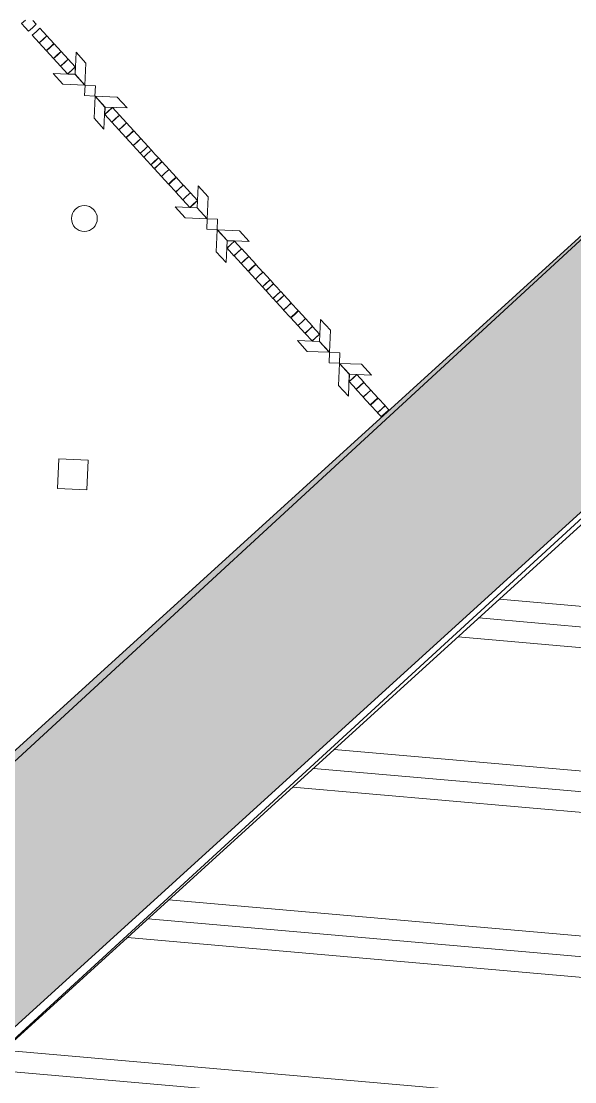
# Model space of a CAD drawing. Header units: inches. Extents: x 733725 to 1472938, y 4017711 to 8040520.
# Drawn here: x 734954.23 to 734975.63, y 4018762.06 to 4018803.07 of the extents above; entities that cross this region are included whole.
import ezdxf

# ---------------------------------------------------------------- set-up
doc = ezdxf.new("R2010")
doc.units = ezdxf.units.IN
doc.header["$MEASUREMENT"] = 0
for name, color, linetype, lineweight in [('H-HARAM2', 123, 'Continuous', 5), ('H-HARAM3', 123, 'Continuous', 5), ('H-MAFSALL', 31, 'Continuous', 13), ('VAZE-MOJOOD-IN', 252, 'Continuous', 0)]:
    doc.layers.add(name, color=color, linetype=linetype, lineweight=lineweight)
pattern_1 = [(354.99999998, (-0.961, 0.33), (0.553438968, 6.325836333), []), (354.99999998, (-0.892, 1.121), (0.553438968, 6.325836333), []), (354.99999998, (-0.823, 1.9117), (0.553438968, 6.325836333), [])]

msp = doc.modelspace()

# ---------------------------------------------------------------- hatches: boundary and pattern name
at = {"layer": 'H-HARAM2'}
h = msp.add_hatch(dxfattribs=at)
h.set_pattern_fill('PLAST', color=256, angle=-5, style=0)
h.set_pattern_definition(pattern_1)
h.paths.add_polyline_path([(735019.794, 4018741.325), (735014.551, 4018747.093), (735021.543, 4018753.45), (735004.057, 4018772.622), (734995.439, 4018782.162), (734988.285, 4018775.925), (734978.858, 4018786.294), (734935.662, 4018747.023), (734889.067, 4018798.274), (734873.228, 4018783.874), (734895.625, 4018759.239), (734882.53, 4018747.335), (734882.352, 4018747.308), (734874.34, 4018740.024), (734916.809, 4018693.311), (734911.616, 4018688.589), (734926.129, 4018672.625, 0.071252), (734927.376, 4018671.686), (734951.519, 4018693.635), (734958.677, 4018685.761)])
h = msp.add_hatch(dxfattribs=at)
h.set_pattern_fill('PLAST', color=256, angle=-5, style=0)
h.set_pattern_definition(pattern_1)
h.paths.add_polyline_path([(735019.794, 4018741.325), (735014.551, 4018747.093), (735021.543, 4018753.45), (735004.057, 4018772.622), (734995.439, 4018782.162), (734988.285, 4018775.925), (734978.858, 4018786.294), (734935.662, 4018747.023), (734889.067, 4018798.274), (734873.228, 4018783.874), (734895.625, 4018759.239), (734882.53, 4018747.335), (734882.352, 4018747.308), (734874.34, 4018740.024), (734916.809, 4018693.311), (734911.616, 4018688.589), (734926.129, 4018672.625, 0.071252), (734927.376, 4018671.686), (734951.519, 4018693.635), (734958.677, 4018685.761)])
at = {"layer": 'H-HARAM3'}
h = msp.add_hatch(color=256, dxfattribs=at)
h.paths.add_polyline_path([(734968.945, 4018904.57), (734970.969, 4018906.602), (734971.867, 4018905.737), (734973.578, 4018907.283), (734973.489, 4018907.38), (734973.506, 4018907.734), (734972.712, 4018908.607), (734972.812, 4018910.704), (734974.365, 4018912.117), (734976.463, 4018912.017), (734977.257, 4018911.143), (734977.61, 4018911.127), (734977.698, 4018911.029), (734979.304, 4018912.489), (734977.921, 4018914.01), (734980.191, 4018916.143), (735001.122, 4018893.12), (735002.874, 4018894.713), (735010.473, 4018886.354), (735008.722, 4018884.761), (735028.454, 4018863.056), (735048.071, 4018880.89), (735063.581, 4018863.83), (735004.903, 4018810.484), (735014.588, 4018799.831), (735011.331, 4018796.869), (734988.511, 4018776.123), (734978.826, 4018786.776), (734935.481, 4018747.37), (734870.425, 4018818.928), (734879.573, 4018827.244), (734878.38, 4018828.556), (734957.805, 4018900.702), (734963.758, 4018902.485), (734968.84, 4018904.697)])
h.paths.add_polyline_path([(734888.935, 4018827.611), (734888.538, 4018819.278), (734909.051, 4018796.714), (734910.063, 4018797.634), (734916.789, 4018790.236), (734915.777, 4018789.316), (734936.29, 4018766.753), (734944.623, 4018766.356), (734981.613, 4018799.985), (734980.02, 4018801.737), (734989.638, 4018810.48), (734991.23, 4018808.728), (735028.22, 4018842.357), (735028.617, 4018850.69), (735008.103, 4018873.253), (735007.091, 4018872.333), (735000.365, 4018879.731), (735001.377, 4018880.651), (734980.864, 4018903.215), (734972.531, 4018903.612), (734935.541, 4018869.983), (734937.134, 4018868.231), (734927.517, 4018859.488), (734925.924, 4018861.239)], flags=16)
h = msp.add_hatch(color=256, dxfattribs=at)
h.paths.add_polyline_path([(734968.945, 4018904.57), (734970.969, 4018906.602), (734971.867, 4018905.737), (734973.578, 4018907.283), (734973.489, 4018907.38), (734973.506, 4018907.734), (734972.712, 4018908.607), (734972.812, 4018910.704), (734974.365, 4018912.117), (734976.463, 4018912.017), (734977.257, 4018911.143), (734977.61, 4018911.127), (734977.698, 4018911.029), (734979.304, 4018912.489), (734977.921, 4018914.01), (734980.191, 4018916.143), (735001.122, 4018893.12), (735002.874, 4018894.713), (735010.473, 4018886.354), (735008.722, 4018884.761), (735028.454, 4018863.056), (735048.071, 4018880.89), (735063.581, 4018863.83), (735004.903, 4018810.484), (735014.588, 4018799.831), (735011.331, 4018796.869), (734988.511, 4018776.123), (734978.826, 4018786.776), (734935.481, 4018747.37), (734870.425, 4018818.928), (734879.573, 4018827.244), (734878.38, 4018828.556), (734957.805, 4018900.702), (734963.758, 4018902.485), (734968.84, 4018904.697)])
h.paths.add_polyline_path([(734888.935, 4018827.611), (734888.538, 4018819.278), (734909.051, 4018796.714), (734910.063, 4018797.634), (734916.789, 4018790.236), (734915.777, 4018789.316), (734936.29, 4018766.753), (734944.623, 4018766.356), (734981.613, 4018799.985), (734980.02, 4018801.737), (734989.638, 4018810.48), (734991.23, 4018808.728), (735028.22, 4018842.357), (735028.617, 4018850.69), (735008.103, 4018873.253), (735007.091, 4018872.333), (735000.365, 4018879.731), (735001.377, 4018880.651), (734980.864, 4018903.215), (734972.531, 4018903.612), (734935.541, 4018869.983), (734937.134, 4018868.231), (734927.517, 4018859.488), (734925.924, 4018861.239)], flags=16)
at = {"layer": 'H-MAFSALL'}
h = msp.add_hatch(dxfattribs=at)
h.set_pattern_fill('ANGLE', color=256, scale=0.3, angle=45, style=0)
h.set_pattern_definition([(44.999999983, (-0.0012, 0.0002), (-1.4817422595, 1.4817422604), [1.524, -0.5715]), (134.999999983, (-0.0012, 0.0002), (-1.4817422604, -1.4817422595), [1.524, -0.5715])])
edge = h.paths.add_edge_path(flags=16)
edge.add_arc((734483.445, 4019138.19), 8, -50, 310)
edge = h.paths.add_edge_path(flags=16)
edge.add_arc((735041.69, 4018744.78), 5, 130, 310)
edge.add_arc((735041.69, 4018744.78), 5, -50, 130)
edge = h.paths.add_edge_path(flags=16)
edge.add_arc((734929.449, 4018650.032), 10, 307.1029, 310)
edge.add_line((734935.877, 4018642.372), (734935.481, 4018642.057))
edge = h.paths.add_edge_path(flags=16)
edge.add_arc((734448.304, 4018988.959), 5, -50, 310)
edge = h.paths.add_edge_path(flags=16)
edge.add_arc((734929.449, 4018650.032), 10, -50, 310)
edge = h.paths.add_edge_path()
edge.add_line((734470.495, 4018819.804), (734535.003, 4018852.189))
edge.add_line((734535.003, 4018852.189), (734535.003, 4018852.189))
edge.add_line((734535.003, 4018852.189), (734572.914, 4018810.916))
edge.add_arc((734615.714, 4018815.067), 43, 185.5397, 259.5981)
edge.add_line((734607.95, 4018772.774), (734656.259, 4018720.181))
edge.add_line((734656.259, 4018720.181), (734681.017, 4018702.881))
edge.add_line((734681.017, 4018702.881), (734689.467, 4018687.669))
edge.add_line((734689.467, 4018687.669), (734694.857, 4018680.12))
edge.add_line((734694.857, 4018680.12), (734719.321, 4018651.346))
edge.add_line((734719.321, 4018651.346), (734735.321, 4018631.946))
edge.add_line((734735.321, 4018631.946), (734738.811, 4018624.304))
edge.add_line((734738.811, 4018624.304), (734748.26, 4018603.512))
edge.add_line((734748.26, 4018603.512), (734747.516, 4018601.656))
edge.add_arc((734785.506, 4018511.871), 97.491, 107.72929, 112.93457, ccw=False)
edge.add_arc((734656.551, 4018541.881), 117.492, 25.08126, 32.34036, ccw=False)
edge.add_line((734762.964, 4018591.686), (734809.18, 4018581.942))
edge.add_line((734809.18, 4018581.942), (734866.219, 4018571.729))
edge.add_line((734866.219, 4018571.729), (734867.898, 4018578.513))
edge.add_line((734867.898, 4018578.513), (734907.725, 4018615.005))
edge.add_line((734907.725, 4018615.005), (734912.431, 4018609.829))
edge.add_line((734912.431, 4018609.829), (734975.64, 4018667.103))
edge.add_line((734975.64, 4018667.103), (734970.981, 4018672.229))
edge.add_line((734970.981, 4018672.229), (735032.04, 4018727.74))
edge.add_line((735032.04, 4018727.74), (735037.306, 4018722.006))
edge.add_line((735037.306, 4018722.006), (735052.413, 4018735.663))
edge.add_line((735052.413, 4018735.663), (735059.338, 4018741.922))
edge.add_line((735059.338, 4018741.922), (735066.401, 4018748.341))
edge.add_line((735066.401, 4018748.341), (735061.106, 4018754.165))
edge.add_line((735061.106, 4018754.165), (735117.118, 4018805.091))
edge.add_line((735117.118, 4018805.091), (735104.817, 4018818.622))
edge.add_line((735104.817, 4018818.622), (734958.677, 4018685.762))
edge.add_line((734958.677, 4018685.762), (734951.519, 4018693.635))
edge.add_line((734951.519, 4018693.635), (734933.872, 4018677.591))
edge.add_line((734933.872, 4018677.591), (734905.385, 4018651.693))
edge.add_line((734905.385, 4018651.693), (734888.108, 4018635.985))
edge.add_line((734888.108, 4018635.985), (734892.767, 4018630.86))
edge.add_line((734892.767, 4018630.86), (734854.667, 4018596.221))
edge.add_line((734854.667, 4018596.221), (734784.293, 4018608.823))
edge.add_arc((734788.7, 4018633.431), 25, 217.1653, 259.8479, ccw=False)
edge.add_line((734768.777, 4018618.328), (734704.047, 4018703.715))
edge.add_line((734704.047, 4018703.715), (734708.534, 4018710.947))
edge.add_line((734708.534, 4018710.947), (734700.207, 4018716.114))
edge.add_line((734700.207, 4018716.114), (734704.039, 4018722.289))
edge.add_line((734704.039, 4018722.289), (734698.091, 4018725.98))
edge.add_line((734698.091, 4018725.98), (734702.273, 4018732.721))
edge.add_line((734702.273, 4018732.721), (734702.336, 4018732.679))
edge.add_arc((734708.117, 4018741.415), 10.475, 236.5024, 314.0512)
edge.add_line((734715.401, 4018733.886), (734717.159, 4018735.485))
edge.add_line((734717.159, 4018735.485), (734722.231, 4018740.095))
edge.add_line((734722.231, 4018740.095), (734720.065, 4018742.478))
edge.add_line((734720.065, 4018742.478), (734726.132, 4018747.994))
edge.add_line((734726.132, 4018747.994), (734719.41, 4018755.387))
edge.add_line((734719.41, 4018755.387), (734713.218, 4018749.758))
edge.add_line((734713.218, 4018749.758), (734710.291, 4018752.978))
edge.add_line((734710.291, 4018752.978), (734716.483, 4018758.607))
edge.add_line((734716.483, 4018758.607), (734709.759, 4018766.003))
edge.add_line((734709.759, 4018766.003), (734703.567, 4018760.373))
edge.add_line((734703.567, 4018760.373), (734700.64, 4018763.593))
edge.add_line((734700.64, 4018763.593), (734706.832, 4018769.222))
edge.add_line((734706.832, 4018769.222), (734700.111, 4018776.616))
edge.add_line((734700.111, 4018776.616), (734694.4, 4018771.424))
edge.add_line((734694.4, 4018771.424), (734692.234, 4018773.807))
edge.add_line((734692.234, 4018773.807), (734686.631, 4018768.713))
edge.add_line((734686.631, 4018768.713), (734683.931, 4018766.258))
edge.add_arc((734691.488, 4018755.604), 13.062, 125.3471, 234.1486)
edge.add_line((734683.838, 4018745.017), (734679.674, 4018738.306))
edge.add_line((734679.674, 4018738.306), (734673.726, 4018741.996))
edge.add_line((734673.726, 4018741.996), (734673.41, 4018741.491))
edge.add_line((734673.41, 4018741.491), (734673.274, 4018741.576))
edge.add_line((734673.274, 4018741.576), (734669.424, 4018735.372))
edge.add_line((734669.424, 4018735.372), (734662.891, 4018739.425))
edge.add_line((734662.891, 4018739.425), (734661.12, 4018740.524))
edge.add_line((734661.12, 4018740.524), (734662.269, 4018742.424))
edge.add_line((734662.269, 4018742.424), (734639.091, 4018767.919))
edge.add_line((734639.091, 4018767.919), (734644.863, 4018773.166))
edge.add_line((734644.863, 4018773.166), (734641.27, 4018777.117))
edge.add_line((734641.27, 4018777.117), (734635.499, 4018771.87))
edge.add_line((734635.499, 4018771.87), (734624.539, 4018783.924))
edge.add_line((734624.539, 4018783.924), (734623.801, 4018783.25))
edge.add_line((734623.801, 4018783.25), (734611.491, 4018796.79))
edge.add_line((734611.491, 4018796.79), (734615.969, 4018800.904))
edge.add_line((734615.969, 4018800.904), (734613.206, 4018803.943))
edge.add_line((734613.206, 4018803.943), (734611.359, 4018802.264))
edge.add_line((734611.359, 4018802.264), (734611.02, 4018802.637))
edge.add_line((734611.02, 4018802.637), (734608.08, 4018802.777))
edge.add_line((734608.08, 4018802.777), (734607.708, 4018802.438))
edge.add_line((734607.708, 4018802.438), (734600.959, 4018809.861))
edge.add_line((734600.959, 4018809.861), (734601.332, 4018810.2))
edge.add_line((734601.332, 4018810.2), (734601.471, 4018813.14))
edge.add_line((734601.471, 4018813.14), (734601.133, 4018813.512))
edge.add_line((734601.133, 4018813.512), (734602.98, 4018815.191))
edge.add_line((734602.98, 4018815.191), (734600.195, 4018818.254))
edge.add_line((734600.195, 4018818.254), (734595.696, 4018814.164))
edge.add_line((734595.696, 4018814.164), (734583.386, 4018827.704))
edge.add_line((734583.386, 4018827.704), (734584.128, 4018828.375))
edge.add_line((734584.128, 4018828.375), (734573.169, 4018840.43))
edge.add_line((734573.169, 4018840.43), (734578.94, 4018845.677))
edge.add_line((734578.94, 4018845.677), (734575.348, 4018849.628))
edge.add_line((734575.348, 4018849.628), (734569.576, 4018844.381))
edge.add_line((734569.576, 4018844.381), (734546.398, 4018869.875))
edge.add_line((734546.398, 4018869.875), (734544.397, 4018868.912))
edge.add_line((734544.397, 4018868.912), (734540.057, 4018877.668))
edge.add_line((734540.057, 4018877.668), (734546.599, 4018880.911))
edge.add_line((734546.599, 4018880.911), (734546.526, 4018881.057))
edge.add_line((734546.526, 4018881.057), (734547.06, 4018881.322))
edge.add_line((734547.06, 4018881.322), (734543.952, 4018887.593))
edge.add_line((734543.952, 4018887.593), (734551.028, 4018891.101))
edge.add_arc((734562.294, 4018897.711), 13.062, 210.4016, 319.2031)
edge.add_line((734572.182, 4018889.177), (734580.485, 4018896.725))
edge.add_line((734580.485, 4018896.725), (734578.319, 4018899.107))
edge.add_line((734578.319, 4018899.107), (734584.029, 4018904.299))
edge.add_line((734584.029, 4018904.299), (734577.183, 4018911.579))
edge.add_line((734577.183, 4018911.579), (734571.116, 4018906.063))
edge.add_line((734571.116, 4018906.063), (734568.189, 4018909.283))
edge.add_line((734568.189, 4018909.283), (734574.256, 4018914.799))
edge.add_line((734574.256, 4018914.799), (734567.532, 4018922.195))
edge.add_line((734567.532, 4018922.195), (734561.465, 4018916.679))
edge.add_line((734561.465, 4018916.679), (734558.538, 4018919.898))
edge.add_line((734558.538, 4018919.898), (734564.605, 4018925.414))
edge.add_line((734564.605, 4018925.414), (734558.008, 4018932.921))
edge.add_line((734558.008, 4018932.921), (734551.941, 4018927.405))
edge.add_line((734551.941, 4018927.405), (734549.774, 4018929.787))
edge.add_line((734549.774, 4018929.787), (734542.945, 4018923.578))
edge.add_arc((734549.637, 4018915.633), 10.388, 130.1084, 208.8482)
edge.add_line((734540.538, 4018910.621), (734533.43, 4018907.097))
edge.add_line((734533.43, 4018907.097), (734530.321, 4018913.369))
edge.add_line((734530.321, 4018913.369), (734523.81, 4018910.141))
edge.add_line((734523.81, 4018910.141), (734519.422, 4018918.991))
edge.add_line((734519.422, 4018918.991), (734518.414, 4018918.49))
edge.add_line((734518.414, 4018918.49), (734483.652, 4018963.612))
edge.add_line((734483.652, 4018963.612), (734466.216, 4018986.25))
edge.add_arc((734446.342, 4018986.524), 19.876, -0.7881, 95.2465)
edge.add_line((734444.525, 4019006.316), (734441.745, 4019010.015))
edge.add_arc((734457.733, 4019022.03), 20, 159.6381, 216.9245, ccw=False)
edge.add_line((734438.983, 4019028.989), (734449.624, 4019057.661))
edge.add_arc((734468.375, 4019050.702), 20, 132.2751, 159.6381, ccw=False)
edge.add_line((734454.921, 4019065.5), (734492.174, 4019099.369))
edge.add_line((734492.174, 4019099.369), (734492.352, 4019103.094))
edge.add_line((734492.352, 4019103.094), (734518.495, 4019128.91))
edge.add_line((734518.495, 4019128.91), (734515.932, 4019129.032))
edge.add_line((734515.932, 4019129.032), (734509.618, 4019135.985))
edge.add_line((734509.618, 4019135.985), (734510.13, 4019146.749))
edge.add_line((734510.13, 4019146.749), (734519.735, 4019155.04))
edge.add_line((734519.735, 4019155.04), (734521.152, 4019171.133))
edge.add_line((734521.152, 4019171.133), (734507.472, 4019199.486))
edge.add_line((734507.472, 4019199.486), (734476.686, 4019171.099))
edge.add_line((734476.686, 4019171.099), (734472.574, 4019167.308))
edge.add_line((734472.574, 4019167.308), (734466.913, 4019162.087))
edge.add_line((734466.913, 4019162.087), (734466.392, 4019149.251))
edge.add_line((734466.392, 4019149.251), (734473.058, 4019142.023))
edge.add_line((734473.058, 4019142.023), (734470.728, 4019136.003))
edge.add_line((734470.728, 4019136.003), (734468.209, 4019122.907))
edge.add_line((734468.209, 4019122.907), (734466.607, 4019104.847))
edge.add_line((734466.607, 4019104.847), (734464.67, 4019103.328))
edge.add_line((734464.67, 4019103.328), (734460.43, 4019099.47))
edge.add_line((734460.43, 4019099.47), (734439.912, 4019080.557))
edge.add_arc((734466.972, 4019051.099), 40, 132.5703, 159.9333)
edge.add_line((734429.4, 4019064.824), (734425.787, 4019054.932))
edge.add_arc((734492.611, 4019019.499), 75.638, 152.06563, 155.27115)
edge.add_line((734423.91, 4019051.14), (734418.436, 4019034.299))
edge.add_line((734418.436, 4019034.299), (734418.393, 4019032.833))
edge.add_arc((734464.107, 4019027.499), 46.024, 173.3446, 190.8662)
edge.add_arc((734458.101, 4019026.815), 40, 191.5252, 222.5703)
edge.add_line((734428.643, 4018999.755), (734431.55, 4018996.591))
edge.add_arc((734450.637, 4018990.594), 20.007, 162.5586, 282.582)
edge.add_line((734454.995, 4018971.068), (734472.935, 4018951.538))
edge.add_line((734472.935, 4018951.538), (734489.366, 4018933.651))
edge.add_line((734489.366, 4018933.651), (734498.083, 4018916.295))
edge.add_line((734498.083, 4018916.295), (734467.009, 4018900.695))
edge.add_line((734467.009, 4018900.695), (734457.734, 4018896.038))
edge.add_line((734457.734, 4018896.038), (734446.846, 4018890.572))
edge.add_line((734446.846, 4018890.572), (734436.474, 4018885.365))
edge.add_line((734436.474, 4018885.365), (734448.8, 4018875.981))
edge.add_line((734448.8, 4018875.981), (734461.775, 4018837.145))
edge.add_line((734461.775, 4018837.145), (734470.495, 4018819.804))

# ---------------------------------------------------------------- linework, layer by layer
at = {"layer": 'H-HARAM2'}
msp.add_lwpolyline([(734882.352, 4018747.308), (734874.34, 4018740.024), (734916.809, 4018693.311), (734911.616, 4018688.589), (734926.129, 4018672.625, 0.071252), (734927.376, 4018671.686), (734951.519, 4018693.635), (734958.677, 4018685.761), (735019.794, 4018741.325), (735019.794, 4018741.325), (735014.551, 4018747.093), (735021.543, 4018753.45), (735004.057, 4018772.622), (734995.439, 4018782.162), (734988.285, 4018775.925), (734978.858, 4018786.294), (734935.662, 4018747.023), (734889.067, 4018798.274), (734873.228, 4018783.874), (734895.625, 4018759.239), (734882.53, 4018747.335)], format="xyb", close=True, dxfattribs=at)
msp.add_lwpolyline([(734882.352, 4018747.308), (734874.34, 4018740.024), (734916.809, 4018693.311), (734911.616, 4018688.589), (734926.129, 4018672.625, 0.071252), (734927.376, 4018671.686), (734951.519, 4018693.635), (734958.677, 4018685.761), (735019.794, 4018741.325), (735019.794, 4018741.325), (735014.551, 4018747.093), (735021.543, 4018753.45), (735004.057, 4018772.622), (734995.439, 4018782.162), (734988.285, 4018775.925), (734978.858, 4018786.294), (734935.662, 4018747.023), (734889.067, 4018798.274), (734873.228, 4018783.874), (734895.625, 4018759.239), (734882.53, 4018747.335)], format="xyb", close=True, dxfattribs=at)
at = {"layer": 'H-HARAM3'}
for p, q in [((734954.389, 4018803.111), (734954.242, 4018802.976)), ((734954.389, 4018803.111), (734954.242, 4018802.976)), ((734954.242, 4018802.976), (734954.377, 4018802.828)), ((734954.242, 4018802.976), (734954.377, 4018802.828)), ((734954.807, 4018802.951), (734954.672, 4018803.098)), ((734954.807, 4018802.951), (734954.672, 4018803.098)), ((734954.377, 4018802.828), (734954.512, 4018802.681)), ((734954.377, 4018802.828), (734954.512, 4018802.681)), ((734954.512, 4018802.681), (734954.659, 4018802.816)), ((734954.512, 4018802.681), (734954.659, 4018802.816)), ((734954.651, 4018802.528), (734954.799, 4018802.663)), ((734954.651, 4018802.528), (734954.799, 4018802.663)), ((734954.659, 4018802.816), (734954.807, 4018802.951)), ((734954.659, 4018802.816), (734954.807, 4018802.951)), ((734954.799, 4018802.663), (734954.946, 4018802.798)), ((734954.799, 4018802.663), (734954.946, 4018802.798)), ((734954.946, 4018802.798), (734955.216, 4018802.503)), ((734954.946, 4018802.798), (734955.216, 4018802.503)), ((734954.921, 4018802.233), (734954.651, 4018802.528)), ((734954.921, 4018802.233), (734954.651, 4018802.528)), ((734955.069, 4018802.368), (734954.921, 4018802.233)), ((734955.069, 4018802.368), (734954.921, 4018802.233)), ((734954.924, 4018802.23), (734955.072, 4018802.365)), ((734954.924, 4018802.23), (734955.072, 4018802.365)), ((734955.194, 4018801.935), (734954.924, 4018802.23)), ((734955.194, 4018801.935), (734954.924, 4018802.23)), ((734955.216, 4018802.503), (734955.069, 4018802.368)), ((734955.216, 4018802.503), (734955.069, 4018802.368)), ((734955.072, 4018802.365), (734955.219, 4018802.5)), ((734955.072, 4018802.365), (734955.219, 4018802.5)), ((734955.219, 4018802.5), (734955.489, 4018802.205)), ((734955.219, 4018802.5), (734955.489, 4018802.205)), ((734955.489, 4018802.205), (734955.342, 4018802.07)), ((734955.489, 4018802.205), (734955.342, 4018802.07)), ((734955.352, 4018802.059), (734955.499, 4018802.194)), ((734955.352, 4018802.059), (734955.499, 4018802.194)), ((734955.499, 4018802.194), (734955.769, 4018801.899)), ((734955.499, 4018802.194), (734955.769, 4018801.899)), ((734955.342, 4018802.07), (734955.194, 4018801.935)), ((734955.342, 4018802.07), (734955.194, 4018801.935)), ((734955.204, 4018801.924), (734955.352, 4018802.059)), ((734955.204, 4018801.924), (734955.352, 4018802.059)), ((734955.474, 4018801.629), (734955.204, 4018801.924)), ((734955.474, 4018801.629), (734955.204, 4018801.924)), ((734955.622, 4018801.764), (734955.474, 4018801.629)), ((734955.622, 4018801.764), (734955.474, 4018801.629)), ((734955.477, 4018801.625), (734955.625, 4018801.76)), ((734955.477, 4018801.625), (734955.625, 4018801.76)), ((734955.769, 4018801.899), (734955.622, 4018801.764)), ((734955.769, 4018801.899), (734955.622, 4018801.764)), ((734955.625, 4018801.76), (734955.772, 4018801.895)), ((734955.625, 4018801.76), (734955.772, 4018801.895)), ((734955.772, 4018801.895), (734956.042, 4018801.6)), ((734955.772, 4018801.895), (734956.042, 4018801.6)), ((734956.31, 4018801.015), (734956.348, 4018801.865)), ((734956.31, 4018801.015), (734956.348, 4018801.865)), ((734956.348, 4018801.865), (734956.729, 4018801.448)), ((734956.348, 4018801.865), (734956.729, 4018801.448)), ((734955.747, 4018801.33), (734955.477, 4018801.625)), ((734955.747, 4018801.33), (734955.477, 4018801.625)), ((734955.895, 4018801.465), (734955.747, 4018801.33)), ((734955.895, 4018801.465), (734955.747, 4018801.33)), ((734955.75, 4018801.327), (734955.898, 4018801.462)), ((734955.75, 4018801.327), (734955.898, 4018801.462)), ((734956.02, 4018801.032), (734955.75, 4018801.327)), ((734956.02, 4018801.032), (734955.75, 4018801.327)), ((734956.042, 4018801.6), (734955.895, 4018801.465)), ((734956.042, 4018801.6), (734955.895, 4018801.465)), ((734955.898, 4018801.462), (734956.045, 4018801.597)), ((734955.898, 4018801.462), (734956.045, 4018801.597)), ((734956.045, 4018801.597), (734956.315, 4018801.302)), ((734956.045, 4018801.597), (734956.315, 4018801.302)), ((734956.729, 4018801.448), (734956.692, 4018800.597)), ((734956.729, 4018801.448), (734956.692, 4018800.597)), ((734955.838, 4018800.632), (734955.456, 4018801.05)), ((734955.456, 4018801.05), (734956.307, 4018801.012)), ((734955.838, 4018800.632), (734955.456, 4018801.05)), ((734955.456, 4018801.05), (734956.307, 4018801.012)), ((734956.168, 4018801.167), (734956.02, 4018801.032)), ((734956.168, 4018801.167), (734956.02, 4018801.032)), ((734956.023, 4018801.029), (734956.171, 4018801.164)), ((734956.023, 4018801.029), (734956.171, 4018801.164)), ((734956.306, 4018801.016), (734956.023, 4018801.029)), ((734956.306, 4018801.016), (734956.023, 4018801.029)), ((734956.315, 4018801.302), (734956.168, 4018801.167)), ((734956.315, 4018801.302), (734956.168, 4018801.167)), ((734956.171, 4018801.164), (734956.318, 4018801.299)), ((734956.171, 4018801.164), (734956.318, 4018801.299)), ((734956.318, 4018801.299), (734956.306, 4018801.016)), ((734956.318, 4018801.299), (734956.306, 4018801.016)), ((734956.307, 4018801.012), (734956.688, 4018800.594)), ((734956.307, 4018801.012), (734956.688, 4018800.594)), ((734956.692, 4018800.597), (734956.31, 4018801.015)), ((734956.692, 4018800.597), (734956.31, 4018801.015)), ((734956.688, 4018800.594), (734955.838, 4018800.632)), ((734956.688, 4018800.594), (734955.838, 4018800.632)), ((734956.678, 4018800.19), (734956.696, 4018800.59)), ((734956.678, 4018800.19), (734956.696, 4018800.59)), ((734956.696, 4018800.59), (734957.095, 4018800.572)), ((734956.696, 4018800.59), (734957.095, 4018800.572)), ((734957.095, 4018800.572), (734957.077, 4018800.172)), ((734957.095, 4018800.572), (734957.077, 4018800.172)), ((734957.077, 4018800.172), (734956.678, 4018800.19)), ((734957.077, 4018800.172), (734956.678, 4018800.19)), ((734957.044, 4018799.314), (734957.082, 4018800.164)), ((734957.044, 4018799.314), (734957.082, 4018800.164)), ((734957.082, 4018800.164), (734957.463, 4018799.747)), ((734957.082, 4018800.164), (734957.463, 4018799.747)), ((734957.467, 4018799.75), (734957.085, 4018800.167)), ((734957.085, 4018800.167), (734957.936, 4018800.13)), ((734957.085, 4018800.167), (734957.936, 4018800.13)), ((734957.467, 4018799.75), (734957.085, 4018800.167)), ((734957.936, 4018800.13), (734958.317, 4018799.712)), ((734957.936, 4018800.13), (734958.317, 4018799.712)), ((734957.463, 4018799.747), (734957.425, 4018798.896)), ((734957.463, 4018799.747), (734957.425, 4018798.896)), ((734957.455, 4018799.463), (734957.468, 4018799.746)), ((734957.455, 4018799.463), (734957.468, 4018799.746)), ((734958.317, 4018799.712), (734957.467, 4018799.75)), ((734958.317, 4018799.712), (734957.467, 4018799.75)), ((734957.468, 4018799.746), (734957.75, 4018799.733)), ((734957.468, 4018799.746), (734957.75, 4018799.733)), ((734957.75, 4018799.733), (734957.603, 4018799.598)), ((734957.75, 4018799.733), (734957.603, 4018799.598)), ((734957.606, 4018799.595), (734957.753, 4018799.73)), ((734957.606, 4018799.595), (734957.753, 4018799.73)), ((734957.753, 4018799.73), (734958.023, 4018799.435)), ((734957.753, 4018799.73), (734958.023, 4018799.435)), ((734957.425, 4018798.896), (734957.044, 4018799.314)), ((734957.425, 4018798.896), (734957.044, 4018799.314)), ((734957.603, 4018799.598), (734957.455, 4018799.463)), ((734957.603, 4018799.598), (734957.455, 4018799.463)), ((734957.458, 4018799.46), (734957.606, 4018799.595)), ((734957.458, 4018799.46), (734957.606, 4018799.595)), ((734957.728, 4018799.165), (734957.458, 4018799.46)), ((734957.728, 4018799.165), (734957.458, 4018799.46)), ((734957.876, 4018799.3), (734957.728, 4018799.165)), ((734957.876, 4018799.3), (734957.728, 4018799.165)), ((734957.731, 4018799.162), (734957.878, 4018799.297)), ((734957.731, 4018799.162), (734957.878, 4018799.297)), ((734958.023, 4018799.435), (734957.876, 4018799.3)), ((734958.023, 4018799.435), (734957.876, 4018799.3)), ((734957.878, 4018799.297), (734958.026, 4018799.432)), ((734957.878, 4018799.297), (734958.026, 4018799.432)), ((734958.026, 4018799.432), (734958.296, 4018799.136)), ((734958.026, 4018799.432), (734958.296, 4018799.136)), ((734958.001, 4018798.866), (734957.731, 4018799.162)), ((734958.001, 4018798.866), (734957.731, 4018799.162)), ((734958.148, 4018799.001), (734958.001, 4018798.866)), ((734958.148, 4018799.001), (734958.001, 4018798.866)), ((734958.004, 4018798.863), (734958.151, 4018798.998)), ((734958.004, 4018798.863), (734958.151, 4018798.998)), ((734958.274, 4018798.568), (734958.004, 4018798.863)), ((734958.274, 4018798.568), (734958.004, 4018798.863)), ((734958.296, 4018799.136), (734958.148, 4018799.001)), ((734958.296, 4018799.136), (734958.148, 4018799.001)), ((734958.151, 4018798.998), (734958.299, 4018799.133)), ((734958.151, 4018798.998), (734958.299, 4018799.133)), ((734958.299, 4018799.133), (734958.569, 4018798.838)), ((734958.299, 4018799.133), (734958.569, 4018798.838)), ((734958.421, 4018798.703), (734958.274, 4018798.568)), ((734958.421, 4018798.703), (734958.274, 4018798.568)), ((734958.284, 4018798.557), (734958.432, 4018798.692)), ((734958.284, 4018798.557), (734958.432, 4018798.692)), ((734958.554, 4018798.262), (734958.284, 4018798.557)), ((734958.554, 4018798.262), (734958.284, 4018798.557)), ((734958.569, 4018798.838), (734958.421, 4018798.703)), ((734958.569, 4018798.838), (734958.421, 4018798.703)), ((734958.432, 4018798.692), (734958.579, 4018798.827)), ((734958.432, 4018798.692), (734958.579, 4018798.827)), ((734958.579, 4018798.827), (734958.849, 4018798.532)), ((734958.579, 4018798.827), (734958.849, 4018798.532)), ((734958.849, 4018798.532), (734958.702, 4018798.397)), ((734958.849, 4018798.532), (734958.702, 4018798.397)), ((734958.705, 4018798.394), (734958.852, 4018798.529)), ((734958.705, 4018798.394), (734958.852, 4018798.529)), ((734958.852, 4018798.529), (734959.122, 4018798.233)), ((734958.852, 4018798.529), (734959.122, 4018798.233)), ((734958.702, 4018798.397), (734958.554, 4018798.262)), ((734958.702, 4018798.397), (734958.554, 4018798.262)), ((734958.557, 4018798.259), (734958.705, 4018798.394)), ((734958.557, 4018798.259), (734958.705, 4018798.394)), ((734958.827, 4018797.963), (734958.557, 4018798.259)), ((734958.827, 4018797.963), (734958.557, 4018798.259)), ((734958.975, 4018798.098), (734958.827, 4018797.963)), ((734958.975, 4018798.098), (734958.827, 4018797.963)), ((734958.83, 4018797.96), (734958.977, 4018798.095)), ((734958.83, 4018797.96), (734958.977, 4018798.095)), ((734959.122, 4018798.233), (734958.975, 4018798.098)), ((734959.122, 4018798.233), (734958.975, 4018798.098)), ((734958.977, 4018798.095), (734959.125, 4018798.23)), ((734958.977, 4018798.095), (734959.125, 4018798.23)), ((734959.259, 4018798.084), (734959.111, 4018797.949)), ((734959.259, 4018798.084), (734959.111, 4018797.949)), ((734959.114, 4018797.946), (734959.262, 4018798.081)), ((734959.114, 4018797.946), (734959.262, 4018798.081)), ((734959.125, 4018798.23), (734959.259, 4018798.084)), ((734959.125, 4018798.23), (734959.259, 4018798.084)), ((734959.262, 4018798.081), (734959.397, 4018797.933)), ((734959.262, 4018798.081), (734959.397, 4018797.933)), ((734958.963, 4018797.814), (734958.83, 4018797.96)), ((734958.963, 4018797.814), (734958.83, 4018797.96)), ((734959.111, 4018797.949), (734958.963, 4018797.814)), ((734959.111, 4018797.949), (734958.963, 4018797.814)), ((734958.966, 4018797.811), (734959.114, 4018797.946)), ((734958.966, 4018797.811), (734959.114, 4018797.946)), ((734959.101, 4018797.663), (734958.966, 4018797.811)), ((734959.101, 4018797.663), (734958.966, 4018797.811)), ((734959.236, 4018797.516), (734959.101, 4018797.663)), ((734959.236, 4018797.516), (734959.101, 4018797.663)), ((734959.384, 4018797.651), (734959.236, 4018797.516)), ((734959.384, 4018797.651), (734959.236, 4018797.516)), ((734959.239, 4018797.513), (734959.387, 4018797.648)), ((734959.239, 4018797.513), (734959.387, 4018797.648)), ((734959.532, 4018797.786), (734959.384, 4018797.651)), ((734959.532, 4018797.786), (734959.384, 4018797.651)), ((734959.387, 4018797.648), (734959.534, 4018797.783)), ((734959.387, 4018797.648), (734959.534, 4018797.783)), ((734959.397, 4018797.933), (734959.532, 4018797.786)), ((734959.397, 4018797.933), (734959.532, 4018797.786)), ((734959.668, 4018797.637), (734959.52, 4018797.502)), ((734959.668, 4018797.637), (734959.52, 4018797.502)), ((734959.523, 4018797.498), (734959.671, 4018797.633)), ((734959.523, 4018797.498), (734959.671, 4018797.633)), ((734959.534, 4018797.783), (734959.668, 4018797.637)), ((734959.534, 4018797.783), (734959.668, 4018797.637)), ((734959.671, 4018797.633), (734959.941, 4018797.338)), ((734959.671, 4018797.633), (734959.941, 4018797.338)), ((734959.373, 4018797.367), (734959.239, 4018797.513)), ((734959.373, 4018797.367), (734959.239, 4018797.513)), ((734959.52, 4018797.502), (734959.373, 4018797.367)), ((734959.52, 4018797.502), (734959.373, 4018797.367)), ((734959.376, 4018797.363), (734959.523, 4018797.498)), ((734959.376, 4018797.363), (734959.523, 4018797.498)), ((734959.646, 4018797.068), (734959.376, 4018797.363)), ((734959.646, 4018797.068), (734959.376, 4018797.363)), ((734959.941, 4018797.338), (734959.793, 4018797.203)), ((734959.941, 4018797.338), (734959.793, 4018797.203)), ((734959.796, 4018797.2), (734959.944, 4018797.335)), ((734959.796, 4018797.2), (734959.944, 4018797.335)), ((734959.944, 4018797.335), (734960.214, 4018797.04)), ((734959.944, 4018797.335), (734960.214, 4018797.04)), ((734959.793, 4018797.203), (734959.646, 4018797.068)), ((734959.793, 4018797.203), (734959.646, 4018797.068)), ((734959.649, 4018797.065), (734959.796, 4018797.2)), ((734959.649, 4018797.065), (734959.796, 4018797.2)), ((734959.919, 4018796.77), (734959.649, 4018797.065)), ((734959.919, 4018796.77), (734959.649, 4018797.065)), ((734960.066, 4018796.905), (734959.919, 4018796.77)), ((734960.066, 4018796.905), (734959.919, 4018796.77)), ((734959.929, 4018796.759), (734960.076, 4018796.894)), ((734959.929, 4018796.759), (734960.076, 4018796.894)), ((734960.214, 4018797.04), (734960.066, 4018796.905)), ((734960.214, 4018797.04), (734960.066, 4018796.905)), ((734960.076, 4018796.894), (734960.224, 4018797.029)), ((734960.076, 4018796.894), (734960.224, 4018797.029)), ((734960.224, 4018797.029), (734960.494, 4018796.734)), ((734960.224, 4018797.029), (734960.494, 4018796.734)), ((734960.199, 4018796.464), (734959.929, 4018796.759)), ((734960.199, 4018796.464), (734959.929, 4018796.759)), ((734960.346, 4018796.599), (734960.199, 4018796.464)), ((734960.346, 4018796.599), (734960.199, 4018796.464)), ((734960.202, 4018796.46), (734960.349, 4018796.595)), ((734960.202, 4018796.46), (734960.349, 4018796.595)), ((734960.472, 4018796.165), (734960.202, 4018796.46)), ((734960.472, 4018796.165), (734960.202, 4018796.46)), ((734960.494, 4018796.734), (734960.346, 4018796.599)), ((734960.494, 4018796.734), (734960.346, 4018796.599)), ((734960.349, 4018796.595), (734960.497, 4018796.73)), ((734960.349, 4018796.595), (734960.497, 4018796.73)), ((734960.497, 4018796.73), (734960.767, 4018796.435)), ((734960.497, 4018796.73), (734960.767, 4018796.435)), ((734960.767, 4018796.435), (734960.619, 4018796.3)), ((734960.767, 4018796.435), (734960.619, 4018796.3)), ((734960.622, 4018796.297), (734960.77, 4018796.432)), ((734960.622, 4018796.297), (734960.77, 4018796.432)), ((734960.77, 4018796.432), (734961.04, 4018796.137)), ((734960.77, 4018796.432), (734961.04, 4018796.137)), ((734961.035, 4018795.85), (734961.072, 4018796.701)), ((734961.035, 4018795.85), (734961.072, 4018796.701)), ((734961.072, 4018796.701), (734961.454, 4018796.283)), ((734961.072, 4018796.701), (734961.454, 4018796.283)), ((734960.619, 4018796.3), (734960.472, 4018796.165)), ((734960.619, 4018796.3), (734960.472, 4018796.165)), ((734960.475, 4018796.162), (734960.622, 4018796.297)), ((734960.475, 4018796.162), (734960.622, 4018796.297)), ((734960.745, 4018795.867), (734960.475, 4018796.162)), ((734960.745, 4018795.867), (734960.475, 4018796.162)), ((734960.892, 4018796.002), (734960.745, 4018795.867)), ((734960.892, 4018796.002), (734960.745, 4018795.867)), ((734960.748, 4018795.864), (734960.895, 4018795.999)), ((734960.748, 4018795.864), (734960.895, 4018795.999)), ((734961.04, 4018796.137), (734960.892, 4018796.002)), ((734961.04, 4018796.137), (734960.892, 4018796.002)), ((734960.895, 4018795.999), (734961.043, 4018796.134)), ((734960.895, 4018795.999), (734961.043, 4018796.134)), ((734961.043, 4018796.134), (734961.03, 4018795.851)), ((734961.043, 4018796.134), (734961.03, 4018795.851)), ((734961.454, 4018796.283), (734961.416, 4018795.432)), ((734961.454, 4018796.283), (734961.416, 4018795.432)), ((734960.562, 4018795.467), (734960.181, 4018795.885)), ((734960.181, 4018795.885), (734961.031, 4018795.847)), ((734960.562, 4018795.467), (734960.181, 4018795.885)), ((734960.181, 4018795.885), (734961.031, 4018795.847)), ((734961.03, 4018795.851), (734960.748, 4018795.864)), ((734961.03, 4018795.851), (734960.748, 4018795.864)), ((734961.031, 4018795.847), (734961.413, 4018795.429)), ((734961.031, 4018795.847), (734961.413, 4018795.429)), ((734961.416, 4018795.432), (734961.035, 4018795.85)), ((734961.416, 4018795.432), (734961.035, 4018795.85)), ((734961.413, 4018795.429), (734960.562, 4018795.467)), ((734961.413, 4018795.429), (734960.562, 4018795.467)), ((734961.42, 4018795.425), (734961.403, 4018795.025)), ((734961.42, 4018795.425), (734961.403, 4018795.025)), ((734961.42, 4018795.425), (734961.403, 4018795.025)), ((734961.42, 4018795.425), (734961.403, 4018795.025)), ((734961.42, 4018795.425), (734961.403, 4018795.025)), ((734961.42, 4018795.425), (734961.403, 4018795.025)), ((734961.82, 4018795.407), (734961.42, 4018795.425)), ((734961.82, 4018795.407), (734961.42, 4018795.425)), ((734961.82, 4018795.407), (734961.42, 4018795.425)), ((734961.82, 4018795.407), (734961.42, 4018795.425)), ((734961.802, 4018795.007), (734961.82, 4018795.407)), ((734961.802, 4018795.007), (734961.82, 4018795.407)), ((734961.802, 4018795.007), (734961.82, 4018795.407)), ((734961.802, 4018795.007), (734961.82, 4018795.407)), ((734961.403, 4018795.025), (734961.802, 4018795.007)), ((734961.403, 4018795.025), (734961.802, 4018795.007)), ((734961.403, 4018795.025), (734961.802, 4018795.007)), ((734961.403, 4018795.025), (734961.802, 4018795.007)), ((734961.806, 4018795), (734961.768, 4018794.149)), ((734961.806, 4018795), (734961.768, 4018794.149)), ((734962.188, 4018794.582), (734961.806, 4018795)), ((734962.188, 4018794.582), (734961.806, 4018795)), ((734962.66, 4018794.965), (734961.81, 4018795.003)), ((734961.81, 4018795.003), (734962.191, 4018794.585)), ((734961.81, 4018795.003), (734962.191, 4018794.585)), ((734962.66, 4018794.965), (734961.81, 4018795.003)), ((734963.042, 4018794.547), (734962.66, 4018794.965)), ((734963.042, 4018794.547), (734962.66, 4018794.965)), ((734962.15, 4018793.731), (734962.188, 4018794.582)), ((734962.15, 4018793.731), (734962.188, 4018794.582)), ((734962.192, 4018794.581), (734962.18, 4018794.298)), ((734962.192, 4018794.581), (734962.18, 4018794.298)), ((734962.18, 4018794.298), (734962.327, 4018794.433)), ((734962.18, 4018794.298), (734962.327, 4018794.433)), ((734962.33, 4018794.43), (734962.183, 4018794.295)), ((734962.33, 4018794.43), (734962.183, 4018794.295)), ((734962.191, 4018794.585), (734963.042, 4018794.547)), ((734962.191, 4018794.585), (734963.042, 4018794.547)), ((734962.475, 4018794.568), (734962.192, 4018794.581)), ((734962.475, 4018794.568), (734962.192, 4018794.581)), ((734962.327, 4018794.433), (734962.475, 4018794.568)), ((734962.327, 4018794.433), (734962.475, 4018794.568)), ((734962.478, 4018794.565), (734962.33, 4018794.43)), ((734962.478, 4018794.565), (734962.33, 4018794.43)), ((734962.748, 4018794.27), (734962.478, 4018794.565)), ((734962.748, 4018794.27), (734962.478, 4018794.565)), ((734961.768, 4018794.149), (734962.15, 4018793.731)), ((734961.768, 4018794.149), (734962.15, 4018793.731)), ((734962.183, 4018794.295), (734962.453, 4018794)), ((734962.183, 4018794.295), (734962.453, 4018794)), ((734962.453, 4018794), (734962.6, 4018794.135)), ((734962.453, 4018794), (734962.6, 4018794.135)), ((734962.603, 4018794.132), (734962.456, 4018793.997)), ((734962.603, 4018794.132), (734962.456, 4018793.997)), ((734962.456, 4018793.997), (734962.726, 4018793.701)), ((734962.456, 4018793.997), (734962.726, 4018793.701)), ((734962.6, 4018794.135), (734962.748, 4018794.27)), ((734962.6, 4018794.135), (734962.748, 4018794.27)), ((734962.751, 4018794.267), (734962.603, 4018794.132)), ((734962.751, 4018794.267), (734962.603, 4018794.132)), ((734963.021, 4018793.971), (734962.751, 4018794.267)), ((734963.021, 4018793.971), (734962.751, 4018794.267)), ((734962.873, 4018793.836), (734963.021, 4018793.971)), ((734962.873, 4018793.836), (734963.021, 4018793.971)), ((734963.024, 4018793.968), (734962.876, 4018793.833)), ((734963.024, 4018793.968), (734962.876, 4018793.833)), ((734963.294, 4018793.673), (734963.024, 4018793.968)), ((734963.294, 4018793.673), (734963.024, 4018793.968)), ((734962.726, 4018793.701), (734962.873, 4018793.836)), ((734962.726, 4018793.701), (734962.873, 4018793.836)), ((734962.876, 4018793.833), (734962.729, 4018793.698)), ((734962.876, 4018793.833), (734962.729, 4018793.698)), ((734962.729, 4018793.698), (734962.999, 4018793.403)), ((734962.729, 4018793.698), (734962.999, 4018793.403)), ((734962.999, 4018793.403), (734963.146, 4018793.538)), ((734962.999, 4018793.403), (734963.146, 4018793.538)), ((734963.156, 4018793.527), (734963.009, 4018793.392)), ((734963.156, 4018793.527), (734963.009, 4018793.392)), ((734963.146, 4018793.538), (734963.294, 4018793.673)), ((734963.146, 4018793.538), (734963.294, 4018793.673)), ((734963.304, 4018793.662), (734963.156, 4018793.527)), ((734963.304, 4018793.662), (734963.156, 4018793.527)), ((734963.574, 4018793.367), (734963.304, 4018793.662)), ((734963.574, 4018793.367), (734963.304, 4018793.662)), ((734963.009, 4018793.392), (734963.279, 4018793.097)), ((734963.009, 4018793.392), (734963.279, 4018793.097)), ((734963.279, 4018793.097), (734963.426, 4018793.232)), ((734963.279, 4018793.097), (734963.426, 4018793.232)), ((734963.429, 4018793.229), (734963.282, 4018793.094)), ((734963.429, 4018793.229), (734963.282, 4018793.094)), ((734963.426, 4018793.232), (734963.574, 4018793.367)), ((734963.426, 4018793.232), (734963.574, 4018793.367)), ((734963.577, 4018793.364), (734963.429, 4018793.229)), ((734963.577, 4018793.364), (734963.429, 4018793.229)), ((734963.847, 4018793.069), (734963.577, 4018793.364)), ((734963.847, 4018793.069), (734963.577, 4018793.364)), ((734963.282, 4018793.094), (734963.552, 4018792.799)), ((734963.282, 4018793.094), (734963.552, 4018792.799)), ((734963.552, 4018792.799), (734963.699, 4018792.934)), ((734963.552, 4018792.799), (734963.699, 4018792.934)), ((734963.702, 4018792.93), (734963.555, 4018792.795)), ((734963.702, 4018792.93), (734963.555, 4018792.795)), ((734963.555, 4018792.795), (734963.688, 4018792.649)), ((734963.555, 4018792.795), (734963.688, 4018792.649)), ((734963.688, 4018792.649), (734963.836, 4018792.784)), ((734963.688, 4018792.649), (734963.836, 4018792.784)), ((734963.839, 4018792.781), (734963.691, 4018792.646)), ((734963.839, 4018792.781), (734963.691, 4018792.646)), ((734963.699, 4018792.934), (734963.847, 4018793.069)), ((734963.699, 4018792.934), (734963.847, 4018793.069)), ((734963.85, 4018793.065), (734963.702, 4018792.93)), ((734963.85, 4018793.065), (734963.702, 4018792.93)), ((734963.836, 4018792.784), (734963.983, 4018792.919)), ((734963.836, 4018792.784), (734963.983, 4018792.919)), ((734963.986, 4018792.916), (734963.839, 4018792.781)), ((734963.986, 4018792.916), (734963.839, 4018792.781)), ((734963.983, 4018792.919), (734963.85, 4018793.065)), ((734963.983, 4018792.919), (734963.85, 4018793.065)), ((734964.121, 4018792.768), (734963.986, 4018792.916)), ((734964.121, 4018792.768), (734963.986, 4018792.916)), ((734964.256, 4018792.621), (734964.121, 4018792.768)), ((734964.256, 4018792.621), (734964.121, 4018792.768)), ((734963.691, 4018792.646), (734963.826, 4018792.499)), ((734963.691, 4018792.646), (734963.826, 4018792.499)), ((734963.826, 4018792.499), (734963.961, 4018792.351)), ((734963.826, 4018792.499), (734963.961, 4018792.351)), ((734963.961, 4018792.351), (734964.109, 4018792.486)), ((734963.961, 4018792.351), (734964.109, 4018792.486)), ((734964.112, 4018792.483), (734963.964, 4018792.348)), ((734964.112, 4018792.483), (734963.964, 4018792.348)), ((734963.964, 4018792.348), (734964.098, 4018792.202)), ((734963.964, 4018792.348), (734964.098, 4018792.202)), ((734964.098, 4018792.202), (734964.245, 4018792.337)), ((734964.098, 4018792.202), (734964.245, 4018792.337)), ((734964.248, 4018792.333), (734964.101, 4018792.199)), ((734964.248, 4018792.333), (734964.101, 4018792.199)), ((734964.109, 4018792.486), (734964.256, 4018792.621)), ((734964.109, 4018792.486), (734964.256, 4018792.621)), ((734964.259, 4018792.618), (734964.112, 4018792.483)), ((734964.259, 4018792.618), (734964.112, 4018792.483)), ((734964.245, 4018792.337), (734964.393, 4018792.472)), ((734964.245, 4018792.337), (734964.393, 4018792.472)), ((734964.396, 4018792.468), (734964.248, 4018792.333)), ((734964.396, 4018792.468), (734964.248, 4018792.333)), ((734964.393, 4018792.472), (734964.259, 4018792.618)), ((734964.393, 4018792.472), (734964.259, 4018792.618)), ((734964.666, 4018792.173), (734964.396, 4018792.468)), ((734964.666, 4018792.173), (734964.396, 4018792.468)), ((734964.101, 4018792.199), (734964.371, 4018791.903)), ((734964.101, 4018792.199), (734964.371, 4018791.903)), ((734964.371, 4018791.903), (734964.518, 4018792.038)), ((734964.371, 4018791.903), (734964.518, 4018792.038)), ((734964.521, 4018792.035), (734964.374, 4018791.9)), ((734964.521, 4018792.035), (734964.374, 4018791.9)), ((734964.374, 4018791.9), (734964.644, 4018791.605)), ((734964.374, 4018791.9), (734964.644, 4018791.605)), ((734964.518, 4018792.038), (734964.666, 4018792.173)), ((734964.518, 4018792.038), (734964.666, 4018792.173)), ((734964.669, 4018792.17), (734964.521, 4018792.035)), ((734964.669, 4018792.17), (734964.521, 4018792.035)), ((734964.939, 4018791.875), (734964.669, 4018792.17)), ((734964.939, 4018791.875), (734964.669, 4018792.17)), ((734964.644, 4018791.605), (734964.791, 4018791.74)), ((734964.644, 4018791.605), (734964.791, 4018791.74)), ((734964.801, 4018791.729), (734964.654, 4018791.594)), ((734964.801, 4018791.729), (734964.654, 4018791.594)), ((734964.654, 4018791.594), (734964.924, 4018791.299)), ((734964.654, 4018791.594), (734964.924, 4018791.299)), ((734964.791, 4018791.74), (734964.939, 4018791.875)), ((734964.791, 4018791.74), (734964.939, 4018791.875)), ((734964.949, 4018791.864), (734964.801, 4018791.729)), ((734964.949, 4018791.864), (734964.801, 4018791.729)), ((734965.219, 4018791.569), (734964.949, 4018791.864)), ((734965.219, 4018791.569), (734964.949, 4018791.864)), ((734965.071, 4018791.434), (734965.219, 4018791.569)), ((734965.071, 4018791.434), (734965.219, 4018791.569)), ((734965.222, 4018791.566), (734965.074, 4018791.431)), ((734965.222, 4018791.566), (734965.074, 4018791.431)), ((734965.492, 4018791.27), (734965.222, 4018791.566)), ((734965.492, 4018791.27), (734965.222, 4018791.566)), ((734965.797, 4018791.536), (734965.759, 4018790.685)), ((734965.797, 4018791.536), (734965.759, 4018790.685)), ((734966.179, 4018791.118), (734965.797, 4018791.536)), ((734966.179, 4018791.118), (734965.797, 4018791.536)), ((734964.924, 4018791.299), (734965.071, 4018791.434)), ((734964.924, 4018791.299), (734965.071, 4018791.434)), ((734965.074, 4018791.431), (734964.927, 4018791.296)), ((734965.074, 4018791.431), (734964.927, 4018791.296)), ((734964.927, 4018791.296), (734965.197, 4018791)), ((734964.927, 4018791.296), (734965.197, 4018791)), ((734965.197, 4018791), (734965.344, 4018791.135)), ((734965.197, 4018791), (734965.344, 4018791.135)), ((734965.347, 4018791.132), (734965.2, 4018790.997)), ((734965.347, 4018791.132), (734965.2, 4018790.997)), ((734965.344, 4018791.135), (734965.492, 4018791.27)), ((734965.344, 4018791.135), (734965.492, 4018791.27)), ((734965.495, 4018791.267), (734965.347, 4018791.132)), ((734965.495, 4018791.267), (734965.347, 4018791.132)), ((734965.765, 4018790.972), (734965.495, 4018791.267)), ((734965.765, 4018790.972), (734965.495, 4018791.267)), ((734966.141, 4018790.267), (734966.179, 4018791.118)), ((734966.141, 4018790.267), (734966.179, 4018791.118)), ((734965.756, 4018790.682), (734964.905, 4018790.72)), ((734964.905, 4018790.72), (734965.287, 4018790.302)), ((734965.756, 4018790.682), (734964.905, 4018790.72)), ((734964.905, 4018790.72), (734965.287, 4018790.302)), ((734965.2, 4018790.997), (734965.47, 4018790.702)), ((734965.2, 4018790.997), (734965.47, 4018790.702)), ((734965.47, 4018790.702), (734965.617, 4018790.837)), ((734965.47, 4018790.702), (734965.617, 4018790.837)), ((734965.62, 4018790.834), (734965.473, 4018790.699)), ((734965.62, 4018790.834), (734965.473, 4018790.699)), ((734965.473, 4018790.699), (734965.755, 4018790.686)), ((734965.473, 4018790.699), (734965.755, 4018790.686)), ((734965.617, 4018790.837), (734965.765, 4018790.972)), ((734965.617, 4018790.837), (734965.765, 4018790.972)), ((734965.768, 4018790.969), (734965.62, 4018790.834)), ((734965.768, 4018790.969), (734965.62, 4018790.834)), ((734965.755, 4018790.686), (734965.768, 4018790.969)), ((734965.755, 4018790.686), (734965.768, 4018790.969)), ((734966.138, 4018790.264), (734965.756, 4018790.682)), ((734966.138, 4018790.264), (734965.756, 4018790.682)), ((734965.759, 4018790.685), (734966.141, 4018790.267)), ((734965.759, 4018790.685), (734966.141, 4018790.267)), ((734965.287, 4018790.302), (734966.138, 4018790.264)), ((734965.287, 4018790.302), (734966.138, 4018790.264)), ((734966.145, 4018790.26), (734966.127, 4018789.86)), ((734966.145, 4018790.26), (734966.127, 4018789.86)), ((734966.545, 4018790.242), (734966.145, 4018790.26)), ((734966.545, 4018790.242), (734966.145, 4018790.26)), ((734966.527, 4018789.842), (734966.545, 4018790.242)), ((734966.527, 4018789.842), (734966.545, 4018790.242)), ((734966.127, 4018789.86), (734966.527, 4018789.842)), ((734966.127, 4018789.86), (734966.527, 4018789.842)), ((734966.493, 4018788.984), (734966.531, 4018789.835)), ((734966.493, 4018788.984), (734966.531, 4018789.835)), ((734966.531, 4018789.835), (734966.913, 4018789.417)), ((734966.531, 4018789.835), (734966.913, 4018789.417)), ((734966.916, 4018789.42), (734966.534, 4018789.838)), ((734966.534, 4018789.838), (734967.385, 4018789.8)), ((734966.534, 4018789.838), (734967.385, 4018789.8)), ((734966.916, 4018789.42), (734966.534, 4018789.838)), ((734967.385, 4018789.8), (734967.767, 4018789.382)), ((734967.385, 4018789.8), (734967.767, 4018789.382)), ((734966.913, 4018789.417), (734966.875, 4018788.566)), ((734966.913, 4018789.417), (734966.875, 4018788.566)), ((734966.905, 4018789.133), (734966.917, 4018789.416)), ((734966.905, 4018789.133), (734966.917, 4018789.416)), ((734967.052, 4018789.268), (734966.905, 4018789.133)), ((734967.052, 4018789.268), (734966.905, 4018789.133)), ((734966.908, 4018789.13), (734967.055, 4018789.265)), ((734966.908, 4018789.13), (734967.055, 4018789.265)), ((734967.178, 4018788.835), (734966.908, 4018789.13)), ((734967.178, 4018788.835), (734966.908, 4018789.13)), ((734967.767, 4018789.382), (734966.916, 4018789.42)), ((734967.767, 4018789.382), (734966.916, 4018789.42)), ((734966.917, 4018789.416), (734967.2, 4018789.403)), ((734966.917, 4018789.416), (734967.2, 4018789.403)), ((734967.2, 4018789.403), (734967.052, 4018789.268)), ((734967.2, 4018789.403), (734967.052, 4018789.268)), ((734967.055, 4018789.265), (734967.203, 4018789.4)), ((734967.055, 4018789.265), (734967.203, 4018789.4)), ((734967.203, 4018789.4), (734967.473, 4018789.105)), ((734967.203, 4018789.4), (734967.473, 4018789.105)), ((734967.473, 4018789.105), (734967.325, 4018788.97)), ((734967.473, 4018789.105), (734967.325, 4018788.97)), ((734967.328, 4018788.967), (734967.476, 4018789.102)), ((734967.328, 4018788.967), (734967.476, 4018789.102)), ((734967.476, 4018789.102), (734967.746, 4018788.807)), ((734967.476, 4018789.102), (734967.746, 4018788.807)), ((734966.875, 4018788.566), (734966.493, 4018788.984)), ((734966.875, 4018788.566), (734966.493, 4018788.984)), ((734967.325, 4018788.97), (734967.178, 4018788.835)), ((734967.325, 4018788.97), (734967.178, 4018788.835)), ((734967.181, 4018788.832), (734967.328, 4018788.967)), ((734967.181, 4018788.832), (734967.328, 4018788.967)), ((734967.45, 4018788.537), (734967.181, 4018788.832)), ((734967.45, 4018788.537), (734967.181, 4018788.832)), ((734967.598, 4018788.672), (734967.45, 4018788.537)), ((734967.598, 4018788.672), (734967.45, 4018788.537)), ((734967.453, 4018788.533), (734967.601, 4018788.668)), ((734967.453, 4018788.533), (734967.601, 4018788.668)), ((734967.746, 4018788.807), (734967.598, 4018788.672)), ((734967.746, 4018788.807), (734967.598, 4018788.672)), ((734967.601, 4018788.668), (734967.749, 4018788.803)), ((734967.601, 4018788.668), (734967.749, 4018788.803)), ((734967.749, 4018788.803), (734968.019, 4018788.508)), ((734967.749, 4018788.803), (734968.019, 4018788.508)), ((734967.723, 4018788.238), (734967.453, 4018788.533)), ((734967.723, 4018788.238), (734967.453, 4018788.533)), ((734967.871, 4018788.373), (734967.723, 4018788.238)), ((734967.871, 4018788.373), (734967.723, 4018788.238)), ((734967.734, 4018788.227), (734967.881, 4018788.362)), ((734967.734, 4018788.227), (734967.881, 4018788.362)), ((734968.004, 4018787.932), (734967.734, 4018788.227)), ((734968.004, 4018787.932), (734967.734, 4018788.227)), ((734968.019, 4018788.508), (734967.871, 4018788.373)), ((734968.019, 4018788.508), (734967.871, 4018788.373)), ((734967.881, 4018788.362), (734968.029, 4018788.497)), ((734967.881, 4018788.362), (734968.029, 4018788.497)), ((734968.029, 4018788.497), (734968.299, 4018788.202)), ((734968.029, 4018788.497), (734968.299, 4018788.202)), ((734968.299, 4018788.202), (734968.151, 4018788.067)), ((734968.299, 4018788.202), (734968.151, 4018788.067)), ((734968.302, 4018788.199), (734968.154, 4018788.064)), ((734968.302, 4018788.199), (734968.154, 4018788.064)), ((734968.441, 4018788.046), (734968.302, 4018788.199)), ((734968.441, 4018788.046), (734968.302, 4018788.199)), ((734968.151, 4018788.067), (734968.004, 4018787.932)), ((734968.151, 4018788.067), (734968.004, 4018787.932)), ((734968.154, 4018788.064), (734968.007, 4018787.929)), ((734968.154, 4018788.064), (734968.007, 4018787.929)), ((734968.007, 4018787.929), (734968.146, 4018787.776)), ((734968.007, 4018787.929), (734968.146, 4018787.776)), ((734968.146, 4018787.776), (734968.294, 4018787.911)), ((734968.146, 4018787.776), (734968.294, 4018787.911)), ((734968.294, 4018787.911), (734968.441, 4018788.046)), ((734968.294, 4018787.911), (734968.441, 4018788.046)), ((734955.683, 4018786.14), (734955.633, 4018785.003)), ((734955.683, 4018786.14), (734955.633, 4018785.003)), ((734955.683, 4018786.14), (734955.633, 4018785.003)), ((734955.683, 4018786.14), (734955.633, 4018785.003)), ((734956.82, 4018786.089), (734955.683, 4018786.14)), ((734956.82, 4018786.089), (734955.683, 4018786.14)), ((734956.82, 4018786.089), (734955.683, 4018786.14)), ((734956.82, 4018786.089), (734955.683, 4018786.14)), ((734956.769, 4018784.953), (734956.82, 4018786.089)), ((734956.769, 4018784.953), (734956.82, 4018786.089)), ((734956.769, 4018784.953), (734956.82, 4018786.089)), ((734956.769, 4018784.953), (734956.82, 4018786.089)), ((734955.633, 4018785.003), (734956.769, 4018784.953)), ((734955.633, 4018785.003), (734956.769, 4018784.953)), ((734955.633, 4018785.003), (734956.769, 4018784.953)), ((734955.633, 4018785.003), (734956.769, 4018784.953))]:
    msp.add_line(p, q, dxfattribs=at)
msp.add_lwpolyline([(734888.935, 4018827.611), (734888.538, 4018819.278), (734909.051, 4018796.714), (734910.063, 4018797.634), (734916.789, 4018790.236), (734915.777, 4018789.316), (734936.29, 4018766.753), (734944.623, 4018766.356), (734981.613, 4018799.985), (734980.02, 4018801.737), (734989.638, 4018810.48), (734991.23, 4018808.728), (735028.22, 4018842.357), (735028.617, 4018850.69), (735008.103, 4018873.253), (735007.091, 4018872.333), (735000.365, 4018879.731), (735001.377, 4018880.651), (734980.864, 4018903.215), (734972.531, 4018903.612), (734935.541, 4018869.983), (734937.134, 4018868.231), (734927.517, 4018859.488), (734925.924, 4018861.239)], close=True, dxfattribs=at)
msp.add_lwpolyline([(734888.935, 4018827.611), (734888.538, 4018819.278), (734909.051, 4018796.714), (734910.063, 4018797.634), (734916.789, 4018790.236), (734915.777, 4018789.316), (734936.29, 4018766.753), (734944.623, 4018766.356), (734981.613, 4018799.985), (734980.02, 4018801.737), (734989.638, 4018810.48), (734991.23, 4018808.728), (735028.22, 4018842.357), (735028.617, 4018850.69), (735008.103, 4018873.253), (735007.091, 4018872.333), (735000.365, 4018879.731), (735001.377, 4018880.651), (734980.864, 4018903.215), (734972.531, 4018903.612), (734935.541, 4018869.983), (734937.134, 4018868.231), (734927.517, 4018859.488), (734925.924, 4018861.239)], close=True, dxfattribs=at)
for points in [[(735063.581, 4018863.83), (735004.903, 4018810.484), (735014.588, 4018799.831), (735011.331, 4018796.869), (735011.331, 4018796.869), (734988.511, 4018776.123), (734978.826, 4018786.776), (734935.481, 4018747.37), (734870.425, 4018818.928)], [(735063.581, 4018863.83), (735004.903, 4018810.484), (735014.588, 4018799.831), (735011.331, 4018796.869), (735011.331, 4018796.869), (734988.511, 4018776.123), (734978.826, 4018786.776), (734935.481, 4018747.37), (734870.425, 4018818.928)], [(734944.623, 4018766.356), (734981.613, 4018799.985)], [(734944.623, 4018766.356), (734981.613, 4018799.985)], [(734978.826, 4018786.776), (734935.481, 4018747.37)], [(734978.826, 4018786.776), (734935.481, 4018747.37)]]:
    msp.add_lwpolyline(points, dxfattribs=at)
msp.add_circle((734956.667, 4018795.436), 0.5, dxfattribs=at)
msp.add_circle((734956.667, 4018795.436), 0.5, dxfattribs=at)
at = {"layer": 'VAZE-MOJOOD-IN'}
for points in [[(734977.958, 4018796.538), (734947.072, 4018768.102), (734937.821, 4018768.518), (734923.75, 4018783.812), (734917.749, 4018790.334), (734918.897, 4018791.41), (734911.933, 4018798.937), (734910.841, 4018797.892), (734908.327, 4018800.629), (734899.627, 4018808.536), (734890.512, 4018818.706)], [(734897.553, 4018759.828), (734913.76, 4018774.668), (734937.567, 4018748.671), (734980.647, 4018788.209)]]:
    msp.add_lwpolyline(points, dxfattribs=at)
msp.add_lwpolyline([(734939.708, 4018683.428), (734960, 4018702.159), (734960.671, 4018701.365), (734996.955, 4018734.658), (734996.318, 4018735.455), (735013.714, 4018751.494), (734989.999, 4018777.825), (734980.647, 4018788.209), (734937.567, 4018748.671), (734902.843, 4018716.802), (734933.291, 4018683.52), (734936.821, 4018686.796), (734939.708, 4018683.428)], close=True, dxfattribs=at)

doc.saveas('drawing.dxf')
